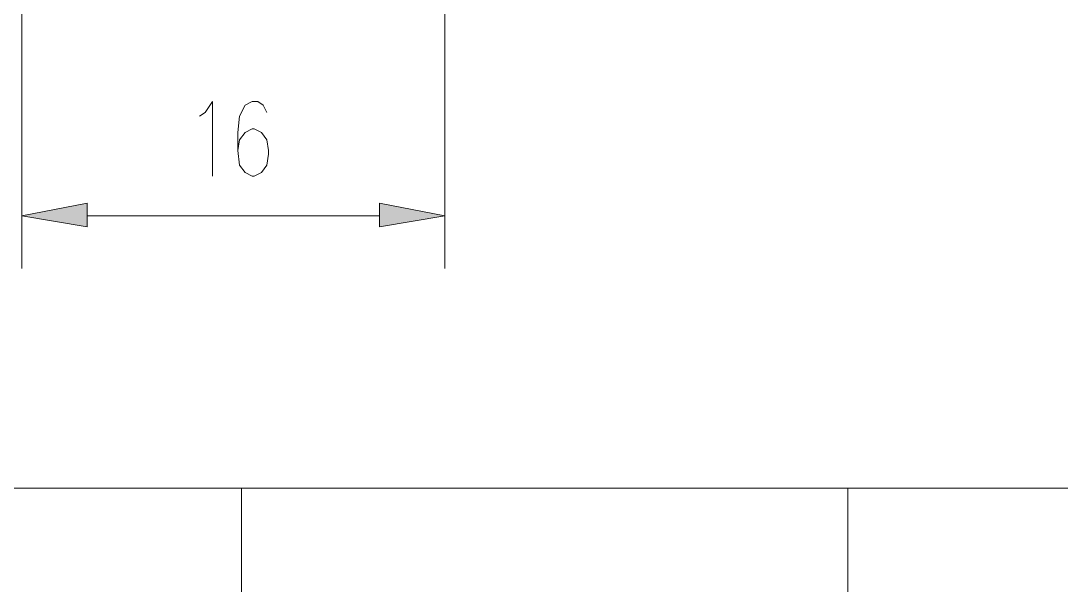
# Model space of a CAD drawing. Header units: millimetres. Extents: x 0 to 275, y 0 to 194.
# Drawn here: x 143.73 to 180.12, y 45.16 to 64.91 of the extents above; entities that cross this region are included whole.
import ezdxf

# ---------------------------------------------------------------- set-up
doc = ezdxf.new("R2010")
doc.units = ezdxf.units.MM

msp = doc.modelspace()

# ---------------------------------------------------------------- hatches: boundary and pattern name
h = msp.add_hatch(color=0)
h.dxf.hatch_style = 2
h.paths.add_polyline_path([(146.05, 58.525833), (146.05, 57.700333), (143.764, 58.081333)])
h = msp.add_hatch(color=0)
h.dxf.hatch_style = 2
h.paths.add_polyline_path([(156.2735, 58.525833), (156.2735, 57.700333), (158.5595, 58.081333)])

# ---------------------------------------------------------------- linework, layer by layer
at = {"color": 0, "lineweight": 0}
for points in [[(158.5595, 82.401833), (158.5595, 56.239833)], [(143.764, 78.845833), (143.764, 56.239833)], [(149.987, 61.573833), (150.1775, 61.700833), (150.4315, 62.081833), (150.4315, 59.478333)], [(152.3365, 61.700833), (152.2095, 61.954833), (152.019, 62.081833), (151.8285, 62.081833), (151.5745, 61.954833), (151.384, 61.573833), (151.3205, 61.002333), (151.3205, 60.367333), (151.384, 59.859333), (151.5745, 59.605333), (151.8285, 59.478333), (151.892, 59.478333), (152.146, 59.605333), (152.3365, 59.859333), (152.4, 60.240333), (152.4, 60.367333), (152.3365, 60.748333), (152.146, 61.002333), (151.892, 61.129333), (151.8285, 61.129333), (151.5745, 61.002333), (151.384, 60.748333), (151.3205, 60.367333)], [(146.05, 58.081333), (156.2735, 58.081333)], [(151.4475, 27.728333), (151.4475, 48.556333)], [(172.6565, 27.728333), (172.6565, 48.556333)]]:
    msp.add_lwpolyline(points, dxfattribs=at)
for points in [[(146.05, 58.525833), (146.05, 57.700333), (143.764, 58.081333)], [(156.2735, 58.525833), (156.2735, 57.700333), (158.5595, 58.081333)], [(270.7005, 48.556333), (270.7005, 6.900333), (136.779, 6.900333), (136.779, 48.556333)]]:
    msp.add_lwpolyline(points, close=True, dxfattribs=at)

doc.saveas('drawing.dxf')
